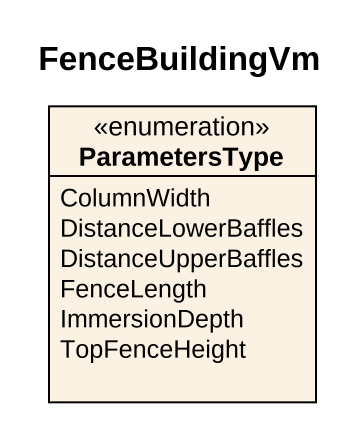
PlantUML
@startuml
title FenceBuildingVm
hide circle
hide empty members
enum ParametersType {
  ColumnWidth
  DistanceLowerBaffles
  DistanceUpperBaffles
  FenceLength
  ImmersionDepth
  TopFenceHeight
}
@enduml
